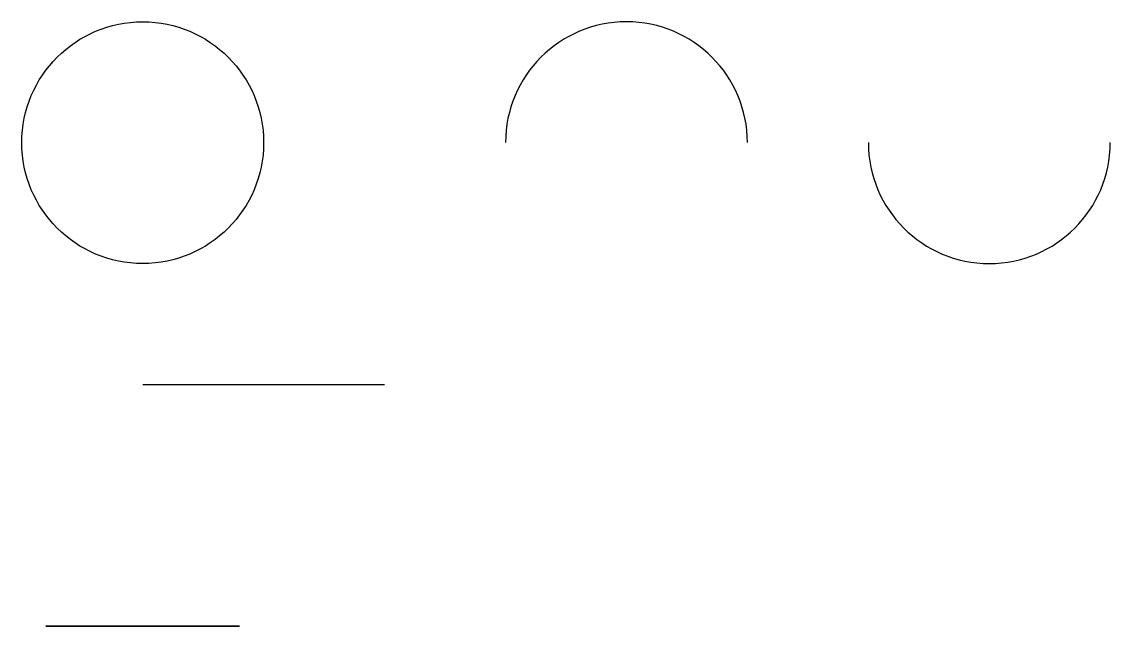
# Model space of a CAD drawing. Header units: metres. Extents: x 50 to 500, y 0 to 250.
import ezdxf

# ---------------------------------------------------------------- set-up
doc = ezdxf.new("R2010")
doc.units = ezdxf.units.M

msp = doc.modelspace()

# ---------------------------------------------------------------- linework, layer by layer
msp.add_line((100, 100), (200, 100))
msp.add_circle((100, 200), 50)
at = {"extrusion": (0, -1, 0)}
msp.add_circle((100, 100), 40, dxfattribs=at)
for centre, start, end in [((300, 200), 0, 180), ((450, 200), 180, 0)]:
    msp.add_arc(centre, 50, start, end)

doc.saveas('drawing.dxf')
